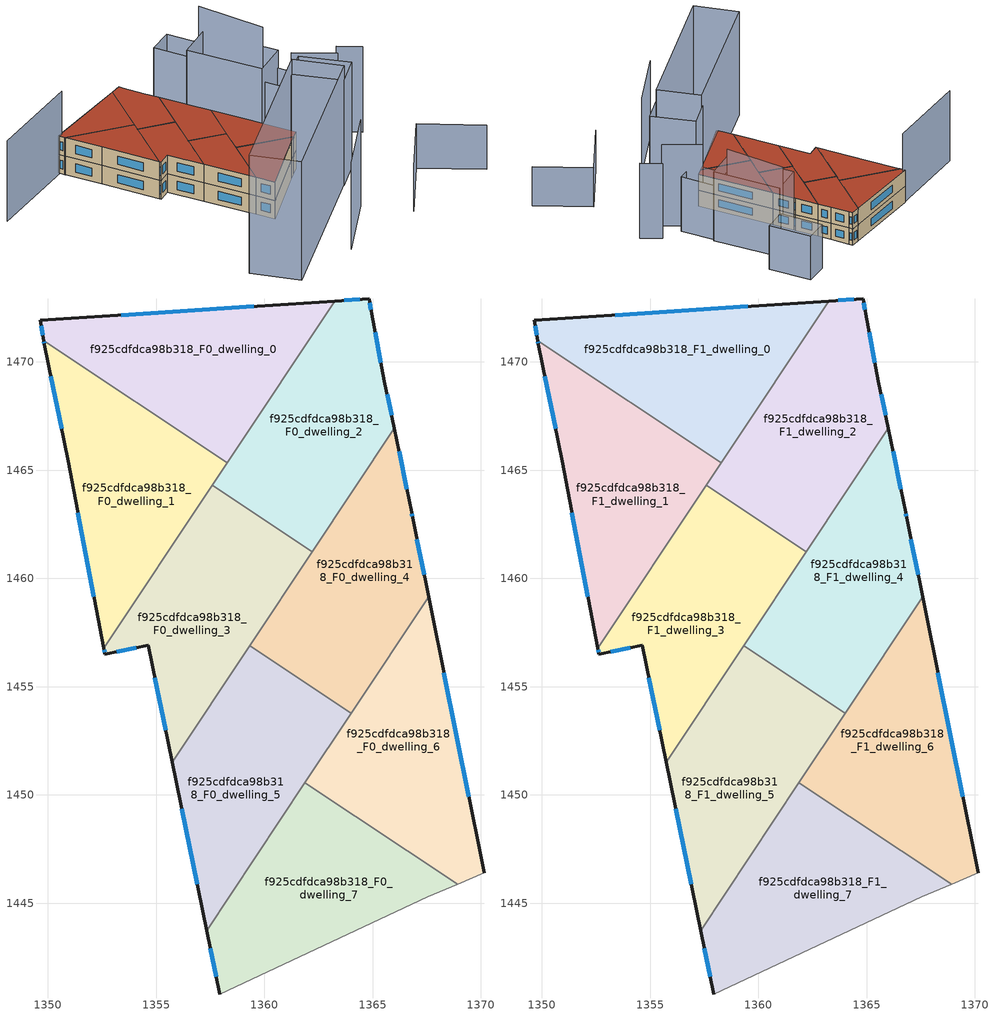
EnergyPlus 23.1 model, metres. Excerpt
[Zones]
f925cdfdca98b318_F0_dwelling_0
 floor ground (EU_floor_Construction): 1363.24,1472.81 1358.28,1465.35 1349.8,1470.98 1349.63,1471.92 z0
 wall outside (EU_wall_Construction): 1363.24,1472.81 1349.63,1471.92 1349.8,1470.98 z0:3
 wall to f925cdfdca98b318_F0_dwelling_1 (EU_wall_Construction): 1349.8,1470.98 1358.28,1465.35 z0:3
 wall to f925cdfdca98b318_F0_dwelling_2 (EU_wall_Construction): 1358.28,1465.35 1363.24,1472.81 z0:3
 window (EU_Window_Construction): 1349.68,1471.66 1349.76,1471.24 / 1359.49,1472.57 1353.38,1472.17 z0.83:2.17
f925cdfdca98b318_F0_dwelling_1
 floor ground (EU_floor_Construction): 1358.28,1465.35 1352.58,1456.77 1350.93,1465.42 1349.83,1470.82 1349.8,1470.98 z0
 wall outside (EU_wall_Construction): 1349.8,1470.98 1349.83,1470.82 1350.93,1465.42 1352.58,1456.77 z0:3
 wall to f925cdfdca98b318_F0_dwelling_3 (EU_wall_Construction): 1352.58,1456.77 1357.58,1464.3 z0:3
 wall to f925cdfdca98b318_F0_dwelling_2 (EU_wall_Construction): 1357.58,1464.3 1358.28,1465.35 z0:3
 window (EU_Window_Construction): 1350.13,1469.33 1350.63,1466.9 / 1349.81,1470.93 1349.82,1470.86 / 1351.38,1463.04 1352.13,1459.15 z0.83:2.17
f925cdfdca98b318_F0_dwelling_2
 floor ground (EU_floor_Construction): 1364.84,1472.92 1364.94,1472.22 1365.54,1469.11 1366,1466.93 1362.2,1461.22 1357.58,1464.29 1363.24,1472.81 z0
 wall outside (EU_wall_Construction): 1366,1466.93 1365.54,1469.11 1364.94,1472.22 1364.84,1472.92 1363.24,1472.81 z0:3
 wall to f925cdfdca98b318_F0_dwelling_3 (EU_wall_Construction): 1357.58,1464.29 1362.2,1461.22 z0:3
 wall to f925cdfdca98b318_F0_dwelling_4 (EU_wall_Construction): 1362.2,1461.22 1366,1466.93 z0:3
 window (EU_Window_Construction): 1364.4,1472.89 1363.68,1472.84 / 1364.92,1472.41 1364.87,1472.72 / 1365.38,1469.97 1365.11,1471.36 / 1365.87,1467.53 1365.67,1468.51 z0.83:2.17
f925cdfdca98b318_F0_dwelling_3
 floor ground (EU_floor_Construction): 1362.2,1461.22 1355.74,1451.5 1354.63,1456.91 1352.63,1456.51 1352.58,1456.77 1357.58,1464.29 z0
 wall outside (EU_wall_Construction): 1352.58,1456.77 1352.63,1456.51 1354.63,1456.91 1355.74,1451.5 z0:3
 wall to f925cdfdca98b318_F0_dwelling_5 (EU_wall_Construction): 1355.74,1451.5 1359.32,1456.89 z0:3
 wall to f925cdfdca98b318_F0_dwelling_4 (EU_wall_Construction): 1359.32,1456.89 1362.2,1461.22 z0:3
 window (EU_Window_Construction): 1353.18,1456.62 1354.08,1456.8 / 1352.59,1456.7 1352.62,1456.58 / 1354.94,1455.42 1355.43,1452.99 z0.83:2.17
f925cdfdca98b318_F0_dwelling_4
 floor ground (EU_floor_Construction): 1366,1466.93 1366.79,1463.05 1366.84,1462.81 1367.58,1459.16 1364,1453.78 1359.32,1456.89 z0
 wall outside (EU_wall_Construction): 1367.58,1459.16 1366.84,1462.81 1366.79,1463.05 1366,1466.93 z0:3
 wall to f925cdfdca98b318_F0_dwelling_6 (EU_wall_Construction): 1364,1453.78 1367.58,1459.16 z0:3
 wall to f925cdfdca98b318_F0_dwelling_5 (EU_wall_Construction): 1359.32,1456.89 1364,1453.78 z0:3
 window (EU_Window_Construction): 1366.57,1464.12 1366.21,1465.87 / 1366.83,1462.88 1366.81,1462.99 / 1367.37,1460.16 1367.04,1461.8 z0.83:2.17
f925cdfdca98b318_F0_dwelling_5
 floor ground (EU_floor_Construction): 1364,1453.78 1357.33,1443.73 1355.74,1451.5 1359.32,1456.89 z0
 wall outside (EU_wall_Construction): 1355.74,1451.5 1357.33,1443.73 z0:3
 wall to f925cdfdca98b318_F0_dwelling_7 (EU_wall_Construction): 1357.33,1443.73 1361.87,1450.57 z0:3
 wall to f925cdfdca98b318_F0_dwelling_6 (EU_wall_Construction): 1361.87,1450.57 1364,1453.78 z0:3
 window (EU_Window_Construction): 1356.18,1449.36 1356.89,1445.87 z0.83:2.17
f925cdfdca98b318_F0_dwelling_6
 floor ground (EU_floor_Construction): 1367.58,1459.16 1370.14,1446.4 1368.92,1445.88 1361.87,1450.57 z0
 wall outside (EU_wall_Construction): 1370.14,1446.4 1367.58,1459.16 z0:3
 wall adiabatic (EU_wall_Construction): 1368.92,1445.88 1370.14,1446.4 z0:3
 wall to f925cdfdca98b318_F0_dwelling_7 (EU_wall_Construction): 1361.87,1450.57 1368.92,1445.88 z0:3
 window (EU_Window_Construction): 1369.43,1449.91 1368.28,1455.64 z0.83:2.17
f925cdfdca98b318_F0_dwelling_7
 floor ground (EU_floor_Construction): 1368.92,1445.88 1367.54,1445.3 1357.93,1440.8 1357.33,1443.73 1361.87,1450.57 z0
 wall outside (EU_wall_Construction): 1357.33,1443.73 1357.93,1440.8 z0:3
 wall adiabatic (EU_wall_Construction): 1357.93,1440.8 1367.54,1445.3 1368.92,1445.88 z0:3
 window (EU_Window_Construction): 1357.49,1442.93 1357.76,1441.61 z0.83:2.17
f925cdfdca98b318_F1_dwelling_0
 floor to f925cdfdca98b318_F0_dwelling_0 (EU_floor_Construction): 1363.24,1472.81 1358.28,1465.35 1349.8,1470.98 1349.63,1471.92 z3
 wall outside (EU_wall_Construction): 1363.24,1472.81 1349.63,1471.92 1349.8,1470.98 z3:6
 wall to f925cdfdca98b318_F1_dwelling_1 (EU_wall_Construction): 1349.8,1470.98 1358.28,1465.35 z3:6
 wall to f925cdfdca98b318_F1_dwelling_2 (EU_wall_Construction): 1358.28,1465.35 1363.24,1472.81 z3:6
 window (EU_Window_Construction): 1349.68,1471.66 1349.76,1471.24 / 1359.49,1472.57 1353.38,1472.17 z3.83:5.17
 roof outside (EU_roof_Construction): 1358.28,1465.35 1363.24,1472.81 1349.63,1471.92 1349.8,1470.98 z6
f925cdfdca98b318_F1_dwelling_1
 floor to f925cdfdca98b318_F0_dwelling_1 (EU_floor_Construction): 1358.28,1465.35 1352.58,1456.77 1350.93,1465.42 1349.83,1470.82 1349.8,1470.98 z3
 wall outside (EU_wall_Construction): 1349.8,1470.98 1349.83,1470.82 1350.93,1465.42 1352.58,1456.77 z3:6
 wall to f925cdfdca98b318_F1_dwelling_3 (EU_wall_Construction): 1352.58,1456.77 1357.58,1464.3 z3:6
 wall to f925cdfdca98b318_F1_dwelling_2 (EU_wall_Construction): 1357.58,1464.3 1358.28,1465.35 z3:6
 window (EU_Window_Construction): 1350.13,1469.33 1350.63,1466.9 / 1349.81,1470.93 1349.82,1470.86 / 1351.38,1463.04 1352.13,1459.15 z3.83:5.17
 roof outside (EU_roof_Construction): 1352.58,1456.77 1358.28,1465.35 1349.8,1470.98 1349.83,1470.82 1350.93,1465.42 z6
f925cdfdca98b318_F1_dwelling_2
 floor to f925cdfdca98b318_F0_dwelling_2 (EU_floor_Construction): 1364.84,1472.92 1364.94,1472.22 1365.54,1469.11 1366,1466.93 1362.2,1461.22 1357.58,1464.29 1363.24,1472.81 z3
 wall outside (EU_wall_Construction): 1366,1466.93 1365.54,1469.11 1364.94,1472.22 1364.84,1472.92 1363.24,1472.81 z3:6
 wall to f925cdfdca98b318_F1_dwelling_3 (EU_wall_Construction): 1357.58,1464.29 1362.2,1461.22 z3:6
 wall to f925cdfdca98b318_F1_dwelling_4 (EU_wall_Construction): 1362.2,1461.22 1366,1466.93 z3:6
 window (EU_Window_Construction): 1364.4,1472.89 1363.68,1472.84 / 1364.92,1472.41 1364.87,1472.72 / 1365.38,1469.97 1365.11,1471.36 / 1365.87,1467.53 1365.67,1468.51 z3.83:5.17
 roof outside (EU_roof_Construction): 1362.2,1461.22 1366,1466.93 1365.54,1469.11 1364.94,1472.22 1364.84,1472.92 1363.24,1472.81 1357.58,1464.29 z6
f925cdfdca98b318_F1_dwelling_3
 floor to f925cdfdca98b318_F0_dwelling_3 (EU_floor_Construction): 1362.2,1461.22 1355.74,1451.5 1354.63,1456.91 1352.63,1456.51 1352.58,1456.77 1357.58,1464.29 z3
 wall outside (EU_wall_Construction): 1352.58,1456.77 1352.63,1456.51 1354.63,1456.91 1355.74,1451.5 z3:6
 wall to f925cdfdca98b318_F1_dwelling_5 (EU_wall_Construction): 1355.74,1451.5 1359.32,1456.89 z3:6
 wall to f925cdfdca98b318_F1_dwelling_4 (EU_wall_Construction): 1359.32,1456.89 1362.2,1461.22 z3:6
 window (EU_Window_Construction): 1353.18,1456.62 1354.08,1456.8 / 1352.59,1456.7 1352.62,1456.58 / 1354.94,1455.42 1355.43,1452.99 z3.83:5.17
 roof outside (EU_roof_Construction): 1355.74,1451.5 1362.2,1461.22 1357.58,1464.29 1352.58,1456.77 1352.63,1456.51 1354.63,1456.91 z6
f925cdfdca98b318_F1_dwelling_4
 floor to f925cdfdca98b318_F0_dwelling_4 (EU_floor_Construction): 1366,1466.93 1366.79,1463.05 1366.84,1462.81 1367.58,1459.16 1364,1453.78 1359.32,1456.89 z3
 wall outside (EU_wall_Construction): 1367.58,1459.16 1366.84,1462.81 1366.79,1463.05 1366,1466.93 z3:6
 wall to f925cdfdca98b318_F1_dwelling_6 (EU_wall_Construction): 1364,1453.78 1367.58,1459.16 z3:6
 wall to f925cdfdca98b318_F1_dwelling_5 (EU_wall_Construction): 1359.32,1456.89 1364,1453.78 z3:6
 window (EU_Window_Construction): 1366.57,1464.12 1366.21,1465.87 / 1366.83,1462.88 1366.81,1462.99 / 1367.37,1460.16 1367.04,1461.8 z3.83:5.17
 roof outside (EU_roof_Construction): 1364,1453.78 1367.58,1459.16 1366.84,1462.81 1366.79,1463.05 1366,1466.93 1359.32,1456.89 z6
f925cdfdca98b318_F1_dwelling_5
 floor to f925cdfdca98b318_F0_dwelling_5 (EU_floor_Construction): 1364,1453.78 1357.33,1443.73 1355.74,1451.5 1359.32,1456.89 z3
 wall outside (EU_wall_Construction): 1355.74,1451.5 1357.33,1443.73 z3:6
 wall to f925cdfdca98b318_F1_dwelling_7 (EU_wall_Construction): 1357.33,1443.73 1361.87,1450.57 z3:6
 wall to f925cdfdca98b318_F1_dwelling_6 (EU_wall_Construction): 1361.87,1450.57 1364,1453.78 z3:6
 window (EU_Window_Construction): 1356.18,1449.36 1356.89,1445.87 z3.83:5.17
 roof outside (EU_roof_Construction): 1357.33,1443.73 1364,1453.78 1359.32,1456.89 1355.74,1451.5 z6
f925cdfdca98b318_F1_dwelling_6
 floor to f925cdfdca98b318_F0_dwelling_6 (EU_floor_Construction): 1367.58,1459.16 1370.14,1446.4 1368.92,1445.88 1361.87,1450.57 z3
 wall outside (EU_wall_Construction): 1370.14,1446.4 1367.58,1459.16 z3:6
 wall adiabatic (EU_wall_Construction): 1368.92,1445.88 1370.14,1446.4 z3:6
 wall to f925cdfdca98b318_F1_dwelling_7 (EU_wall_Construction): 1361.87,1450.57 1368.92,1445.88 z3:6
 window (EU_Window_Construction): 1369.43,1449.91 1368.28,1455.64 z3.83:5.17
 roof outside (EU_roof_Construction): 1370.14,1446.4 1367.58,1459.16 1361.87,1450.57 1368.92,1445.88 z6
f925cdfdca98b318_F1_dwelling_7
 floor to f925cdfdca98b318_F0_dwelling_7 (EU_floor_Construction): 1368.92,1445.88 1367.54,1445.3 1357.93,1440.8 1357.33,1443.73 1361.87,1450.57 z3
 wall outside (EU_wall_Construction): 1357.33,1443.73 1357.93,1440.8 z3:6
 wall adiabatic (EU_wall_Construction): 1357.93,1440.8 1367.54,1445.3 1368.92,1445.88 z3:6
 window (EU_Window_Construction): 1357.49,1442.93 1357.76,1441.61 z3.83:5.17
 roof outside (EU_roof_Construction): 1367.54,1445.3 1368.92,1445.88 1361.87,1450.57 1357.33,1443.73 1357.93,1440.8 z6
shading: 1357.87,1427.72 1367.68,1433.43 z0:14; 1370.93,1426.78 1380.09,1433.2 / 1380.09,1433.2 1385.67,1425.24 z0:7.2; 1344.39,1435.21 1367.96,1445.48 / 1367.96,1445.48 1370.93,1438.68 / 1370.93,1438.68 1347.36,1428.4 / 1347.36,1428.4 1344.39,1435.21 z0:19.2; 1371.89,1447.31 1375.04,1440.49 / 1375.04,1440.49 1370.69,1438.48 / 1370.69,1438.48 1367.54,1445.3 / 1367.54,1445.3 1371.89,1447.31 z0:17; 1350.2,1471.77 1335.39,1470.04 z0:13; 1383.25,1444.69 1381.13,1447.65 z0:13.9; 1378.24,1445.29 1374.44,1450.44 z0:15.1; 1376.55,1454.8 1377.65,1448.7 / 1377.65,1448.7 1373.66,1447.98 / 1373.66,1447.98 1372.56,1454.08 / 1372.56,1454.08 1376.55,1454.8 z0:10.1; 1369.34,1464.61 1374.55,1465.71 / 1374.55,1465.71 1376.92,1454.5 / 1376.92,1454.5 1371.71,1453.4 / 1371.71,1453.4 1369.34,1464.61 z0:12.8; 1375.32,1455.95 1374.45,1466.31 z0:16.8; 1374.52,1465.9 1373.21,1473.11 / 1373.21,1473.11 1377.14,1473.82 / 1377.14,1473.82 1378.45,1466.61 / 1378.45,1466.61 1374.52,1465.9 z0:8.1
[Building]
EU S2 Campaign: North Axis=0; Terrain=City; Solar Distribution=FullExterior
[Site:Location]
Lyon-Bron: Latitude=45.75; Longitude=5; Time Zone=1; Elevation=198
[SizingPeriod:WeatherFileDays]
AnnualSizingPeriod: Begin Month=1; Begin Day of Month=1; End Month=12; End Day of Month=31; Day of Week for Start Day=Monday; Use Weather File Daylight Saving Period=No; Use Weather File Rain and Snow Indicators=No
[MATERIAL]
EU_InternalMass_Material: Roughness=MediumRough; Thickness=0.1; Conductivity=1; Density=1800; Specific Heat=900; Thermal Absorptance=0.9; Solar Absorptance=0.7; Visible Absorptance=0.7
[MATERIAL:NOMASS] Roughness=MediumRough; Thermal Absorptance=0.9; Solar Absorptance=0.7; Visible Absorptance=0.7
Name | Thermal Resistance
EU_wall_NoMass | 0.87146
EU_roof_NoMass | 0.842276
EU_floor_NoMass | 0.496999
[WINDOWMATERIAL:SIMPLEGLAZINGSYSTEM]
EU_Window_SimpleGlazing: UFactor=2.2525; Solar Heat Gain Coefficient=0.76; Visible Transmittance=0.76
[CONSTRUCTION]
EU_wall_Construction: EU_wall_NoMass
EU_roof_Construction: EU_roof_NoMass
EU_floor_Construction: EU_floor_NoMass
EU_Window_Construction: EU_Window_SimpleGlazing
EU_InternalMass_Construction: EU_InternalMass_Material
[ZONE] Type=1; Multiplier=1; Ceiling Height=autocalculate; Floor Area=autocalculate; Part of Total Floor Area=Yes
Name | Volume
f925cdfdca98b318_F0_dwelling_0; f925cdfdca98b318_F1_dwelling_2 | 156.295
f925cdfdca98b318_F1_dwelling_0; f925cdfdca98b318_F0_dwelling_2; f925cdfdca98b318_F0_dwelling_3; f925cdfdca98b318_F0_dwelling_6; f925cdfdca98b318_F1_dwelling_6 | 156.294
f925cdfdca98b318_F0_dwelling_1 | 156.27
f925cdfdca98b318_F1_dwelling_1 | 156.272
f925cdfdca98b318_F1_dwelling_3 | 156.292
f925cdfdca98b318_F0_dwelling_4 | 156.254
f925cdfdca98b318_F1_dwelling_4 | 156.252
f925cdfdca98b318_F0_dwelling_5; f925cdfdca98b318_F1_dwelling_5 | 156.278
f925cdfdca98b318_F0_dwelling_7 | 156.259
f925cdfdca98b318_F1_dwelling_7 | 156.26
[INTERNALMASS] Construction=EU_InternalMass_Construction
Name | Zone or ZoneList | Surface Area
f925cdfdca98b318_F0_dwelling_0_EU_InternalMass | f925cdfdca98b318_F0_dwelling_0 | 52.0957
f925cdfdca98b318_F0_dwelling_1_EU_InternalMass | f925cdfdca98b318_F0_dwelling_1 | 52.0917
f925cdfdca98b318_F0_dwelling_2_EU_InternalMass | f925cdfdca98b318_F0_dwelling_2 | 52.0981
f925cdfdca98b318_F0_dwelling_3_EU_InternalMass | f925cdfdca98b318_F0_dwelling_3 | 52.0979
f925cdfdca98b318_F0_dwelling_4_EU_InternalMass | f925cdfdca98b318_F0_dwelling_4 | 52.0847
f925cdfdca98b318_F0_dwelling_5_EU_InternalMass | f925cdfdca98b318_F0_dwelling_5 | 52.0915
f925cdfdca98b318_F0_dwelling_6_EU_InternalMass | f925cdfdca98b318_F0_dwelling_6 | 52.0994
f925cdfdca98b318_F0_dwelling_7_EU_InternalMass | f925cdfdca98b318_F0_dwelling_7 | 52.0833
f925cdfdca98b318_F1_dwelling_0_EU_InternalMass | f925cdfdca98b318_F1_dwelling_0 | 52.0957
f925cdfdca98b318_F1_dwelling_1_EU_InternalMass | f925cdfdca98b318_F1_dwelling_1 | 52.0917
f925cdfdca98b318_F1_dwelling_2_EU_InternalMass | f925cdfdca98b318_F1_dwelling_2 | 52.0981
f925cdfdca98b318_F1_dwelling_3_EU_InternalMass | f925cdfdca98b318_F1_dwelling_3 | 52.0979
f925cdfdca98b318_F1_dwelling_4_EU_InternalMass | f925cdfdca98b318_F1_dwelling_4 | 52.0847
f925cdfdca98b318_F1_dwelling_5_EU_InternalMass | f925cdfdca98b318_F1_dwelling_5 | 52.0915
f925cdfdca98b318_F1_dwelling_6_EU_InternalMass | f925cdfdca98b318_F1_dwelling_6 | 52.0994
f925cdfdca98b318_F1_dwelling_7_EU_InternalMass | f925cdfdca98b318_F1_dwelling_7 | 52.0833
[OTHEREQUIPMENT] Fuel Type=Electricity; Design Level Calculation Method=Watts/Area; Power per Zone Floor Area=1; Fraction Latent=0; Fraction Radiant=0; Fraction Lost=0; Carbon Dioxide Generation Rate=0; EndUse Subcategory=EU_Step8_InternalGains
Name | Zone or ZoneList or Space or SpaceList | Schedule
EU_Step8_InternalGain_f925cdfdca98b318_F0_dwelling_0_f000 | f925cdfdca98b318_F0_dwelling_0 | EU_Step8_GainSchedule_f925cdfdca98b318_F0_dwelling_0_f000
EU_Step8_InternalGain_f925cdfdca98b318_F0_dwelling_1_f000 | f925cdfdca98b318_F0_dwelling_1 | EU_Step8_GainSchedule_f925cdfdca98b318_F0_dwelling_1_f000
EU_Step8_InternalGain_f925cdfdca98b318_F0_dwelling_2_f000 | f925cdfdca98b318_F0_dwelling_2 | EU_Step8_GainSchedule_f925cdfdca98b318_F0_dwelling_2_f000
EU_Step8_InternalGain_f925cdfdca98b318_F0_dwelling_3_f000 | f925cdfdca98b318_F0_dwelling_3 | EU_Step8_GainSchedule_f925cdfdca98b318_F0_dwelling_3_f000
EU_Step8_InternalGain_f925cdfdca98b318_F0_dwelling_4_f000 | f925cdfdca98b318_F0_dwelling_4 | EU_Step8_GainSchedule_f925cdfdca98b318_F0_dwelling_4_f000
EU_Step8_InternalGain_f925cdfdca98b318_F0_dwelling_5_f000 | f925cdfdca98b318_F0_dwelling_5 | EU_Step8_GainSchedule_f925cdfdca98b318_F0_dwelling_5_f000
EU_Step8_InternalGain_f925cdfdca98b318_F0_dwelling_6_f000 | f925cdfdca98b318_F0_dwelling_6 | EU_Step8_GainSchedule_f925cdfdca98b318_F0_dwelling_6_f000
EU_Step8_InternalGain_f925cdfdca98b318_F0_dwelling_7_f000 | f925cdfdca98b318_F0_dwelling_7 | EU_Step8_GainSchedule_f925cdfdca98b318_F0_dwelling_7_f000
EU_Step8_InternalGain_f925cdfdca98b318_F1_dwelling_0_f000 | f925cdfdca98b318_F1_dwelling_0 | EU_Step8_GainSchedule_f925cdfdca98b318_F1_dwelling_0_f000
EU_Step8_InternalGain_f925cdfdca98b318_F1_dwelling_1_f000 | f925cdfdca98b318_F1_dwelling_1 | EU_Step8_GainSchedule_f925cdfdca98b318_F1_dwelling_1_f000
EU_Step8_InternalGain_f925cdfdca98b318_F1_dwelling_2_f000 | f925cdfdca98b318_F1_dwelling_2 | EU_Step8_GainSchedule_f925cdfdca98b318_F1_dwelling_2_f000
EU_Step8_InternalGain_f925cdfdca98b318_F1_dwelling_3_f000 | f925cdfdca98b318_F1_dwelling_3 | EU_Step8_GainSchedule_f925cdfdca98b318_F1_dwelling_3_f000
EU_Step8_InternalGain_f925cdfdca98b318_F1_dwelling_4_f000 | f925cdfdca98b318_F1_dwelling_4 | EU_Step8_GainSchedule_f925cdfdca98b318_F1_dwelling_4_f000
EU_Step8_InternalGain_f925cdfdca98b318_F1_dwelling_5_f000 | f925cdfdca98b318_F1_dwelling_5 | EU_Step8_GainSchedule_f925cdfdca98b318_F1_dwelling_5_f000
EU_Step8_InternalGain_f925cdfdca98b318_F1_dwelling_6_f000 | f925cdfdca98b318_F1_dwelling_6 | EU_Step8_GainSchedule_f925cdfdca98b318_F1_dwelling_6_f000
EU_Step8_InternalGain_f925cdfdca98b318_F1_dwelling_7_f000 | f925cdfdca98b318_F1_dwelling_7 | EU_Step8_GainSchedule_f925cdfdca98b318_F1_dwelling_7_f000
[ZONEVENTILATION:DESIGNFLOWRATE] Schedule=EU_AlwaysOn; Design Flow Rate Calculation Method=AirChanges/Hour; Air Changes per Hour=0.425; Ventilation Type=Natural; Fan Pressure Rise=0; Fan Total Efficiency=1; Constant Term Coefficient=1; Temperature Term Coefficient=0; Velocity Term Coefficient=0; Velocity Squared Term Coefficient=0; Minimum Indoor Temperature=-100; Maximum Indoor Temperature=100; Delta Temperature=-100; Minimum Outdoor Temperature=-100; Maximum Outdoor Temperature=100; Maximum Wind Speed=40
Name | Zone or ZoneList or Space or SpaceList
EU_ConstantAir_f925cdfdca98b318_F0_dwelling_0 | f925cdfdca98b318_F0_dwelling_0
EU_ConstantAir_f925cdfdca98b318_F0_dwelling_1 | f925cdfdca98b318_F0_dwelling_1
EU_ConstantAir_f925cdfdca98b318_F0_dwelling_2 | f925cdfdca98b318_F0_dwelling_2
EU_ConstantAir_f925cdfdca98b318_F0_dwelling_3 | f925cdfdca98b318_F0_dwelling_3
EU_ConstantAir_f925cdfdca98b318_F0_dwelling_4 | f925cdfdca98b318_F0_dwelling_4
EU_ConstantAir_f925cdfdca98b318_F0_dwelling_5 | f925cdfdca98b318_F0_dwelling_5
EU_ConstantAir_f925cdfdca98b318_F0_dwelling_6 | f925cdfdca98b318_F0_dwelling_6
EU_ConstantAir_f925cdfdca98b318_F0_dwelling_7 | f925cdfdca98b318_F0_dwelling_7
EU_ConstantAir_f925cdfdca98b318_F1_dwelling_0 | f925cdfdca98b318_F1_dwelling_0
EU_ConstantAir_f925cdfdca98b318_F1_dwelling_1 | f925cdfdca98b318_F1_dwelling_1
EU_ConstantAir_f925cdfdca98b318_F1_dwelling_2 | f925cdfdca98b318_F1_dwelling_2
EU_ConstantAir_f925cdfdca98b318_F1_dwelling_3 | f925cdfdca98b318_F1_dwelling_3
EU_ConstantAir_f925cdfdca98b318_F1_dwelling_4 | f925cdfdca98b318_F1_dwelling_4
EU_ConstantAir_f925cdfdca98b318_F1_dwelling_5 | f925cdfdca98b318_F1_dwelling_5
EU_ConstantAir_f925cdfdca98b318_F1_dwelling_6 | f925cdfdca98b318_F1_dwelling_6
EU_ConstantAir_f925cdfdca98b318_F1_dwelling_7 | f925cdfdca98b318_F1_dwelling_7
[HVACTEMPLATE:THERMOSTAT] Constant Heating Setpoint=20; Constant Cooling Setpoint=50
EU_HeatOnly_f925cdfdca98b318_F0_dwelling_0; EU_HeatOnly_f925cdfdca98b318_F0_dwelling_1; EU_HeatOnly_f925cdfdca98b318_F0_dwelling_2; EU_HeatOnly_f925cdfdca98b318_F0_dwelling_3; EU_HeatOnly_f925cdfdca98b318_F0_dwelling_4; EU_HeatOnly_f925cdfdca98b318_F0_dwelling_5; EU_HeatOnly_f925cdfdca98b318_F0_dwelling_6; EU_HeatOnly_f925cdfdca98b318_F0_dwelling_7; EU_HeatOnly_f925cdfdca98b318_F1_dwelling_0; EU_HeatOnly_f925cdfdca98b318_F1_dwelling_1; EU_HeatOnly_f925cdfdca98b318_F1_dwelling_2; EU_HeatOnly_f925cdfdca98b318_F1_dwelling_3; EU_HeatOnly_f925cdfdca98b318_F1_dwelling_4; EU_HeatOnly_f925cdfdca98b318_F1_dwelling_5; EU_HeatOnly_f925cdfdca98b318_F1_dwelling_6; EU_HeatOnly_f925cdfdca98b318_F1_dwelling_7
[HVACTEMPLATE:ZONE:IDEALLOADSAIRSYSTEM] System Availability Schedule=EU_AlwaysOn; Maximum Heating Supply Air Temperature=50; Minimum Cooling Supply Air Temperature=13; Maximum Heating Supply Air Humidity Ratio=0.0156; Minimum Cooling Supply Air Humidity Ratio=0.0077; Heating Limit=NoLimit; Cooling Limit=NoLimit; Heating Availability Schedule=EU_AlwaysOn; Cooling Availability Schedule=EU_CoolingOff; Dehumidification Control Type=ConstantSensibleHeatRatio; Cooling Sensible Heat Ratio=0.7; Dehumidification Setpoint=60; Humidification Control Type=None; Humidification Setpoint=30; Outdoor Air Method=None; Outdoor Air Flow Rate per Person=0.00944; Outdoor Air Flow Rate per Zone Floor Area=0; Outdoor Air Flow Rate per Zone=0; Demand Controlled Ventilation Type=None; Outdoor Air Economizer Type=NoEconomizer; Heat Recovery Type=None; Sensible Heat Recovery Effectiveness=0.7; Latent Heat Recovery Effectiveness=0.65
Name | Template Thermostat
f925cdfdca98b318_F0_dwelling_0 | EU_HeatOnly_f925cdfdca98b318_F0_dwelling_0
f925cdfdca98b318_F0_dwelling_1 | EU_HeatOnly_f925cdfdca98b318_F0_dwelling_1
f925cdfdca98b318_F0_dwelling_2 | EU_HeatOnly_f925cdfdca98b318_F0_dwelling_2
f925cdfdca98b318_F0_dwelling_3 | EU_HeatOnly_f925cdfdca98b318_F0_dwelling_3
f925cdfdca98b318_F0_dwelling_4 | EU_HeatOnly_f925cdfdca98b318_F0_dwelling_4
f925cdfdca98b318_F0_dwelling_5 | EU_HeatOnly_f925cdfdca98b318_F0_dwelling_5
f925cdfdca98b318_F0_dwelling_6 | EU_HeatOnly_f925cdfdca98b318_F0_dwelling_6
f925cdfdca98b318_F0_dwelling_7 | EU_HeatOnly_f925cdfdca98b318_F0_dwelling_7
f925cdfdca98b318_F1_dwelling_0 | EU_HeatOnly_f925cdfdca98b318_F1_dwelling_0
f925cdfdca98b318_F1_dwelling_1 | EU_HeatOnly_f925cdfdca98b318_F1_dwelling_1
f925cdfdca98b318_F1_dwelling_2 | EU_HeatOnly_f925cdfdca98b318_F1_dwelling_2
f925cdfdca98b318_F1_dwelling_3 | EU_HeatOnly_f925cdfdca98b318_F1_dwelling_3
f925cdfdca98b318_F1_dwelling_4 | EU_HeatOnly_f925cdfdca98b318_F1_dwelling_4
f925cdfdca98b318_F1_dwelling_5 | EU_HeatOnly_f925cdfdca98b318_F1_dwelling_5
f925cdfdca98b318_F1_dwelling_6 | EU_HeatOnly_f925cdfdca98b318_F1_dwelling_6
f925cdfdca98b318_F1_dwelling_7 | EU_HeatOnly_f925cdfdca98b318_F1_dwelling_7
[SIZING:ZONE] Zone Cooling Design Supply Air Temperature Input Method=SupplyAirTemperature; Zone Cooling Design Supply Air Temperature=13; Zone Heating Design Supply Air Temperature Input Method=SupplyAirTemperature; Zone Heating Design Supply Air Temperature=50; Zone Cooling Design Supply Air Humidity Ratio=0.008; Zone Heating Design Supply Air Humidity Ratio=0.008; Cooling Design Air Flow Method=DesignDay; Cooling Design Air Flow Rate=0; Cooling Minimum Air Flow per Zone Floor Area=0.000762; Cooling Minimum Air Flow=0; Cooling Minimum Air Flow Fraction=0.2; Heating Design Air Flow Method=DesignDay; Heating Design Air Flow Rate=0; Heating Maximum Air Flow per Zone Floor Area=0.002032; Heating Maximum Air Flow=0.141576; Heating Maximum Air Flow Fraction=0.3; Account for Dedicated Outdoor Air System=No; Dedicated Outdoor Air System Control Strategy=NeutralSupplyAir; Dedicated Outdoor Air Low Setpoint Temperature for Design=autosize; Dedicated Outdoor Air High Setpoint Temperature for Design=autosize; Zone Load Sizing Method=Sensible Load Only No Latent Load; Zone Latent Cooling Design Supply Air Humidity Ratio Input Method=HumidityRatioDifference; Zone Cooling Design Supply Air Humidity Ratio Difference=0.005; Zone Latent Heating Design Supply Air Humidity Ratio Input Method=HumidityRatioDifference; Zone Humidification Design Supply Air Humidity Ratio Difference=0.005
f925cdfdca98b318_F0_dwelling_0; f925cdfdca98b318_F0_dwelling_1; f925cdfdca98b318_F0_dwelling_2; f925cdfdca98b318_F0_dwelling_3; f925cdfdca98b318_F0_dwelling_4; f925cdfdca98b318_F0_dwelling_5; f925cdfdca98b318_F0_dwelling_6; f925cdfdca98b318_F0_dwelling_7; f925cdfdca98b318_F1_dwelling_0; f925cdfdca98b318_F1_dwelling_1; f925cdfdca98b318_F1_dwelling_2; f925cdfdca98b318_F1_dwelling_3; f925cdfdca98b318_F1_dwelling_4; f925cdfdca98b318_F1_dwelling_5; f925cdfdca98b318_F1_dwelling_6; f925cdfdca98b318_F1_dwelling_7
[SCHEDULE:CONSTANT]
Name | Hourly Value
EU_AlwaysOn | 1
EU_CoolingOff | 0
[SCHEDULE:FILE] Column Number=1; Rows to Skip at Top=0; Number of Hours of Data=8760; Column Separator=Comma; Interpolate to Timestep=No; Minutes per Item=60; Adjust Schedule for Daylight Savings=Yes
Name | File
EU_Step8_GainSchedule_f925cdfdca98b318_F0_dwelling_0_f000 | ../../schedules/f925cdfdca98b318/f925cdfdca98b318_F0_dwelling_0_f000_gain.csv
EU_Step8_GainSchedule_f925cdfdca98b318_F0_dwelling_1_f000 | ../../schedules/f925cdfdca98b318/f925cdfdca98b318_F0_dwelling_1_f000_gain.csv
EU_Step8_GainSchedule_f925cdfdca98b318_F0_dwelling_2_f000 | ../../schedules/f925cdfdca98b318/f925cdfdca98b318_F0_dwelling_2_f000_gain.csv
EU_Step8_GainSchedule_f925cdfdca98b318_F0_dwelling_3_f000 | ../../schedules/f925cdfdca98b318/f925cdfdca98b318_F0_dwelling_3_f000_gain.csv
EU_Step8_GainSchedule_f925cdfdca98b318_F0_dwelling_4_f000 | ../../schedules/f925cdfdca98b318/f925cdfdca98b318_F0_dwelling_4_f000_gain.csv
EU_Step8_GainSchedule_f925cdfdca98b318_F0_dwelling_5_f000 | ../../schedules/f925cdfdca98b318/f925cdfdca98b318_F0_dwelling_5_f000_gain.csv
EU_Step8_GainSchedule_f925cdfdca98b318_F0_dwelling_6_f000 | ../../schedules/f925cdfdca98b318/f925cdfdca98b318_F0_dwelling_6_f000_gain.csv
EU_Step8_GainSchedule_f925cdfdca98b318_F0_dwelling_7_f000 | ../../schedules/f925cdfdca98b318/f925cdfdca98b318_F0_dwelling_7_f000_gain.csv
EU_Step8_GainSchedule_f925cdfdca98b318_F1_dwelling_0_f000 | ../../schedules/f925cdfdca98b318/f925cdfdca98b318_F1_dwelling_0_f000_gain.csv
EU_Step8_GainSchedule_f925cdfdca98b318_F1_dwelling_1_f000 | ../../schedules/f925cdfdca98b318/f925cdfdca98b318_F1_dwelling_1_f000_gain.csv
EU_Step8_GainSchedule_f925cdfdca98b318_F1_dwelling_2_f000 | ../../schedules/f925cdfdca98b318/f925cdfdca98b318_F1_dwelling_2_f000_gain.csv
EU_Step8_GainSchedule_f925cdfdca98b318_F1_dwelling_3_f000 | ../../schedules/f925cdfdca98b318/f925cdfdca98b318_F1_dwelling_3_f000_gain.csv
EU_Step8_GainSchedule_f925cdfdca98b318_F1_dwelling_4_f000 | ../../schedules/f925cdfdca98b318/f925cdfdca98b318_F1_dwelling_4_f000_gain.csv
EU_Step8_GainSchedule_f925cdfdca98b318_F1_dwelling_5_f000 | ../../schedules/f925cdfdca98b318/f925cdfdca98b318_F1_dwelling_5_f000_gain.csv
EU_Step8_GainSchedule_f925cdfdca98b318_F1_dwelling_6_f000 | ../../schedules/f925cdfdca98b318/f925cdfdca98b318_F1_dwelling_6_f000_gain.csv
EU_Step8_GainSchedule_f925cdfdca98b318_F1_dwelling_7_f000 | ../../schedules/f925cdfdca98b318/f925cdfdca98b318_F1_dwelling_7_f000_gain.csv
